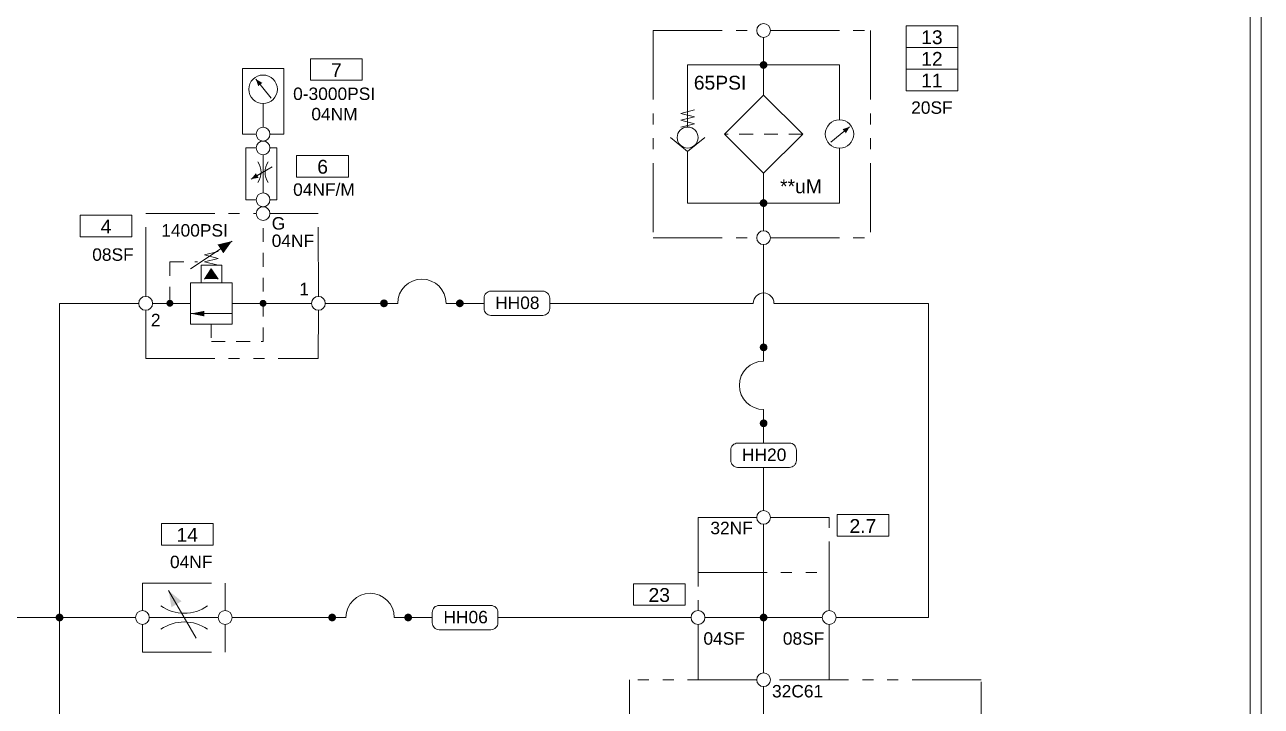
# Paper-space layout 'SHT01' of a CAD drawing. Header units: inches. Extents: x -12.2 to 20.7, y -5.9 to 15.1.
# Drawn here: x 9.47 to 20.67, y 1.79 to 7.95 of the extents above; entities that cross this region are included whole.
import ezdxf

# ---------------------------------------------------------------- set-up
doc = ezdxf.new("R2010")
doc.units = ezdxf.units.IN
doc.header["$MEASUREMENT"] = 0
doc.linetypes.add('HIDDEN2', pattern=[0.1875, 0.125, -0.0625])
doc.linetypes.add('PHANTOM', pattern=[1.15, 0.625, -0.125, 0.075, -0.125, 0.075, -0.125])
doc.layers.get('0').update_dxf_attribs({"lineweight": 18})
for name, color, linetype, lineweight in [('Drain Line', 2, 'HIDDEN2', 18), ('Hyd-Symbol', 7, 'Continuous', 18), ('JMG-BORDER', 4, 'Continuous', 18), ('JMG-TITLEBLOCK', 4, 'Continuous', 18), ('Pilot line', 40, 'HIDDEN2', 18), ('Return Line', 140, 'Continuous', 18), ('Supply Line', 1, 'Continuous', 18), ('Symbol border', 6, 'PHANTOM', 18), ('Text', 255, 'Continuous', 18)]:
    doc.layers.add(name, color=color, linetype=linetype, lineweight=lineweight)
doc.styles.add('Arial', font='ARIAL.TTF', dxfattribs={"height": 0.125})

# ---------------------------------------------------------------- blocks, each defined once
blk = doc.blocks.new('JMG BORDER')
at = {"layer": 'JMG-BORDER', "linetype": 'Continuous', "lineweight": 20}
blk.add_line((32.915, 0), (32.915, 21), dxfattribs=at)
at = {"layer": 'JMG-BORDER', "lineweight": 20}
blk.add_line((32.815, 0.1), (32.815, 20.901), dxfattribs=at)
blk = doc.blocks.new('node')
at = {"const_width": 0.035}
blk.add_lwpolyline([(-0.0175, 0, 1), (0.0175, 0, 1)], format="xyb", close=True, dxfattribs=at)

psp = doc.layouts.new('SHT01')

# ---------------------------------------------------------------- linework, layer by layer
psp.add_line((10.6, 2.589), (11.225, 2.589))
at = {"const_width": 0.035}
for points in [[(16.145, 7.589, 1), (16.18, 7.589, 1)], [(16.145, 6.339, -1), (16.18, 6.339, -1)], [(12.708, 5.432, 1), (12.743, 5.432, 1)], [(13.395, 5.432, 1), (13.43, 5.432, 1)], [(16.163, 5.016, 1), (16.163, 5.051, 1)], [(16.163, 4.329, 1), (16.163, 4.364, 1)], [(12.239, 2.589, 1), (12.274, 2.589, 1)], [(12.927, 2.589, 1), (12.962, 2.589, 1)]]:
    psp.add_lwpolyline(points, format="xyb", close=True, dxfattribs=at)
for centre in [(16.163, 7.901), (11.631, 6.963), (11.631, 6.838), (11.631, 6.369), (11.631, 6.244), (16.163, 6.026), (10.568, 5.432), (12.132, 5.432), (16.163, 3.495), (10.538, 2.589), (11.288, 2.589), (15.569, 2.589), (16.757, 2.589), (16.163, 2.026)]:
    psp.add_circle(centre, 0.0625)
at = {"layer": 'Drain Line', "linetype": 'HIDDEN2'}
for q in [(10.787, 5.432), (11.037, 5.807)]:
    psp.add_line((10.787, 5.807), q, dxfattribs=at)
at = {"layer": 'Hyd-Symbol', "lineweight": 13}
for p, q in [((11.565, 7.461), (11.705, 7.29)), ((15.809, 6.964), (16.163, 7.317)), ((16.517, 6.964), (16.163, 7.317)), ((15.413, 7.151), (15.538, 7.182)), ((15.538, 7.12), (15.413, 7.151)), ((15.413, 7.089), (15.538, 7.12)), ((15.538, 7.057), (15.413, 7.089)), ((15.413, 7.026), (15.538, 7.057)), ((15.809, 6.964), (16.163, 6.61)), ((16.163, 6.61), (16.517, 6.964)), ((16.942, 7.029), (16.772, 6.89)), ((11.523, 6.557), (11.714, 6.667)), ((11.714, 6.667), (11.577, 6.588)), ((11.024, 2.403), (10.776, 2.832))]:
    psp.add_line(p, q, dxfattribs=at)
at = {"layer": 'Hyd-Symbol', "linetype": 'Continuous', "lineweight": 13}
psp.add_line((11.631, 7.026), (11.631, 7.241), dxfattribs=at)
at = {"layer": 'Hyd-Symbol', "linetype": 'HIDDEN2', "lineweight": 13}
psp.add_line((16.517, 6.964), (15.809, 6.964), dxfattribs=at)
at = {"layer": 'Hyd-Symbol'}
for p, q in [((15.319, 6.932), (15.475, 6.807)), ((15.475, 6.807), (15.632, 6.932)), ((11.631, 6.776), (11.631, 6.432)), ((11.35, 5.995), (10.975, 5.745)), ((11.069, 5.776), (11.069, 5.62)), ((11.069, 5.776), (11.256, 5.776)), ((11.1, 5.651), (11.162, 5.745)), ((11.162, 5.745), (11.225, 5.651)), ((11.256, 5.776), (11.256, 5.62)), ((10.975, 5.339), (11.35, 5.339))]:
    psp.add_line(p, q, dxfattribs=at)
at = {"layer": 'Hyd-Symbol', "linetype": 'Continuous'}
for p, q in [((11.1, 5.87), (11.225, 5.901)), ((11.225, 5.839), (11.1, 5.87)), ((11.1, 5.807), (11.225, 5.839)), ((11.225, 5.776), (11.1, 5.807)), ((11.35, 5.619), (10.975, 5.619)), ((10.975, 5.619), (10.975, 5.244)), ((11.35, 5.244), (11.35, 5.619)), ((10.631, 5.432), (10.975, 5.432)), ((11.35, 5.432), (12.069, 5.432)), ((10.975, 5.244), (11.35, 5.244))]:
    psp.add_line(p, q, dxfattribs=at)
at = {"layer": 'Hyd-Symbol', "linetype": 'Continuous', "const_width": 0.0312}
for points in [[(10.787, 5.448, 1), (10.787, 5.417, 1)], [(11.631, 5.448, 1), (11.631, 5.417, 1)]]:
    psp.add_lwpolyline(points, format="xyb", close=True, dxfattribs=at)
at = {"layer": 'Hyd-Symbol', "linetype": 'Continuous', "lineweight": 13}
for centre in [(11.631, 7.369), (16.85, 6.964)]:
    psp.add_circle(centre, 0.129, dxfattribs=at)
at = {"layer": 'Hyd-Symbol'}
psp.add_circle((15.475, 6.932), 0.095, dxfattribs=at)
at = {"layer": 'Hyd-Symbol', "lineweight": 13}
for centre, radius, start, end in [((11.449, 6.619), 0.164, 325.1927, 34.8796), ((11.813, 6.619), 0.164, 145.1204, 214.8073), ((10.917, 2.998), 0.37, 235.1927, 304.8796), ((10.917, 2.179), 0.37, 55.1204, 124.8073)]:
    psp.add_arc(centre, radius, start, end, dxfattribs=at)
for points in [[(11.565, 7.461), (11.624, 7.427), (11.587, 7.397)], [(16.942, 7.029), (16.908, 6.971), (16.878, 7.008)], [(11.523, 6.557), (11.59, 6.568), (11.566, 6.609)], [(10.776, 2.832), (10.801, 2.682), (10.893, 2.736)]]:
    psp.add_solid(points, dxfattribs=at)
at = {"layer": 'Hyd-Symbol'}
for points in [[(11.35, 5.995), (11.271, 5.885), (11.219, 5.964)], [(11.1, 5.651), (11.162, 5.745), (11.1, 5.651), (11.225, 5.651)]]:
    psp.add_solid(points, dxfattribs=at)
at = {"layer": 'Hyd-Symbol', "color": 0, "linetype": 'Continuous'}
psp.add_solid([(10.975, 5.339), (11.1, 5.314), (11.1, 5.364)], dxfattribs=at)
at = {"layer": 'Pilot line'}
for p, q in [((11.631, 5.088), (11.631, 6.182)), ((11.162, 5.244), (11.162, 5.089)), ((11.163, 5.088), (11.631, 5.088))]:
    psp.add_line(p, q, dxfattribs=at)
at = {"layer": 'Return Line', "linetype": 'Continuous', "lineweight": 13}
for p, q in [((10.506, 5.432), (9.788, 5.432)), ((9.788, 5.432), (9.788, 0.62)), ((10.475, 2.589), (9.788, 2.589))]:
    psp.add_line(p, q, dxfattribs=at)
at = {"layer": 'Return Line'}
psp.add_line((9.788, 2.589), (8.866, 2.589), dxfattribs=at)
at = {"layer": 'Supply Line'}
for p, q in [((16.163, 7.317), (16.163, 7.839)), ((15.475, 7.027), (15.475, 7.589)), ((15.475, 7.589), (16.163, 7.589)), ((16.163, 7.589), (16.85, 7.589)), ((16.85, 7.589), (16.85, 7.092)), ((16.85, 6.835), (16.85, 6.339)), ((15.475, 6.807), (15.475, 6.339)), ((16.163, 6.61), (16.163, 6.089)), ((15.475, 6.339), (16.163, 6.339)), ((16.85, 6.339), (16.163, 6.339)), ((16.163, 4.909), (16.163, 5.964)), ((12.85, 5.432), (12.194, 5.432)), ((12.85, 5.432), (12.725, 5.432)), ((13.632, 5.432), (13.288, 5.432)), ((13.288, 5.432), (13.413, 5.432)), ((16.069, 5.432), (14.226, 5.432)), ((16.163, 5.284), (16.163, 5.409)), ((17.656, 5.432), (16.257, 5.432)), ((17.656, 2.589), (17.656, 5.432)), ((16.163, 4.167), (16.163, 4.471)), ((16.163, 4.471), (16.163, 4.346)), ((16.163, 3.557), (16.163, 3.948)), ((16.163, 3.432), (16.163, 2.089)), ((12.382, 2.589), (11.35, 2.589)), ((12.382, 2.589), (12.257, 2.589)), ((13.163, 2.589), (12.819, 2.589)), ((12.819, 2.589), (12.944, 2.589)), ((15.507, 2.589), (13.757, 2.589)), ((15.632, 2.589), (16.694, 2.589)), ((16.819, 2.589), (17.656, 2.589)), ((16.163, 1.37), (16.163, 1.964))]:
    psp.add_line(p, q, dxfattribs=at)
for centre, radius, start, end in [((13.069, 5.432), 0.219, 0, 180), ((16.163, 5.432), 0.0938, 0, 180), ((16.163, 4.69), 0.219, 90, 270), ((12.6, 2.589), 0.219, 0, 180)]:
    psp.add_arc(centre, radius, start, end, dxfattribs=at)
at = {"layer": 'Symbol border'}
for p, q in [((15.163, 7.901), (15.163, 6.026)), ((15.163, 7.901), (16.1, 7.901)), ((16.225, 7.901), (17.132, 7.901)), ((17.132, 7.901), (17.132, 6.026)), ((11.444, 7.557), (11.819, 7.557)), ((11.444, 7.557), (11.444, 6.963)), ((11.819, 7.557), (11.819, 6.963)), ((11.444, 6.963), (11.569, 6.963)), ((11.694, 6.963), (11.819, 6.963)), ((11.569, 6.838), (11.475, 6.838)), ((11.475, 6.838), (11.475, 6.369)), ((11.756, 6.838), (11.694, 6.838)), ((11.756, 6.369), (11.756, 6.838)), ((11.475, 6.369), (11.569, 6.369)), ((11.694, 6.369), (11.756, 6.369)), ((10.568, 5.495), (10.568, 6.244)), ((10.568, 6.244), (11.569, 6.244)), ((11.694, 6.244), (12.131, 6.244)), ((12.132, 5.495), (12.131, 6.244)), ((15.163, 6.026), (16.1, 6.026)), ((16.225, 6.026), (17.132, 6.026)), ((10.568, 5.37), (10.568, 4.932)), ((12.131, 4.932), (12.132, 5.37)), ((10.568, 4.932), (12.131, 4.932)), ((15.569, 3.495), (15.569, 2.651)), ((15.569, 3.495), (16.1, 3.495)), ((16.225, 3.495), (16.757, 3.495)), ((16.757, 2.651), (16.757, 3.495)), ((15.569, 2.995), (16.757, 2.995)), ((10.538, 2.651), (10.538, 2.901)), ((10.538, 2.901), (11.288, 2.901)), ((11.288, 2.901), (11.288, 2.651)), ((10.538, 2.526), (10.538, 2.276)), ((11.288, 2.276), (11.288, 2.526)), ((15.569, 2.526), (15.569, 2.026)), ((16.757, 2.026), (16.757, 2.526)), ((10.538, 2.276), (11.288, 2.276)), ((15.569, 2.245), (15.569, 2.026)), ((14.95, 2.026), (14.944, 0.182)), ((16.1, 2.026), (14.95, 2.026)), ((18.132, 2.026), (16.225, 2.026)), ((18.132, 0.182), (18.132, 2.026))]:
    psp.add_line(p, q, dxfattribs=at)
at = {"layer": 'Text'}
for points in [[(17.453, 7.747), (17.921, 7.747), (17.921, 7.942), (17.453, 7.942)], [(17.453, 7.552), (17.921, 7.552), (17.921, 7.747), (17.453, 7.747)], [(12.529, 7.45), (12.06, 7.45), (12.06, 7.645), (12.529, 7.645)], [(17.453, 7.356), (17.921, 7.356), (17.921, 7.552), (17.453, 7.552)], [(12.404, 6.575), (11.935, 6.575), (11.935, 6.77), (12.404, 6.77)], [(9.974, 6.034), (10.443, 6.034), (10.443, 6.23), (9.974, 6.23)], [(16.828, 3.325), (17.296, 3.325), (17.296, 3.52), (16.828, 3.52)], [(10.71, 3.245), (11.179, 3.245), (11.179, 3.44), (10.71, 3.44)], [(14.984, 2.7), (15.453, 2.7), (15.453, 2.895), (14.984, 2.895)]]:
    psp.add_lwpolyline(points, close=True, dxfattribs=at)
for points in [[(13.694, 5.542, 0.414214), (13.632, 5.479), (13.632, 5.385, 0.414214), (13.694, 5.323), (14.163, 5.323, 0.414214), (14.226, 5.385), (14.226, 5.479, 0.414214), (14.163, 5.542)], [(15.928, 4.167, 0.414214), (15.866, 4.104), (15.866, 4.01, 0.414214), (15.928, 3.948), (16.397, 3.948, 0.414214), (16.46, 4.01), (16.46, 4.104, 0.414214), (16.397, 4.167)], [(13.225, 2.698, 0.414214), (13.163, 2.635), (13.163, 2.542, 0.414214), (13.225, 2.479), (13.694, 2.479, 0.414214), (13.757, 2.542), (13.757, 2.635, 0.414214), (13.694, 2.698)]]:
    psp.add_lwpolyline(points, format="xyb", close=True, dxfattribs=at)

# ---------------------------------------------------------------- block references
for p in [(9.788, 2.589), (16.163, 2.589)]:
    psp.add_blockref('node', p)
at = {"layer": 'JMG-TITLEBLOCK'}
psp.add_blockref('JMG BORDER', (-12.246, -5.873), dxfattribs=at)

# ---------------------------------------------------------------- texts
at = {"layer": 'Text', "style": 'Arial'}
for s, height, p in [('65PSI', 0.125, (15.531, 7.366)), ('0-3000PSI', 0.1125, (11.903, 7.272)), ('04NM', 0.1125, (12.068, 7.088)), ('20SF', 0.1125, (17.499, 7.147)), ('04NF/M', 0.1125, (11.903, 6.405)), ('**uM', 0.125, (16.312, 6.428)), ('G', 0.113, (11.709, 6.099)), ('1400PSI', 0.1125, (10.709, 6.036)), ('04NF', 0.1125, (11.709, 5.942)), ('08SF', 0.1125, (10.084, 5.817)), ('1', 0.113, (11.959, 5.505)), ('2', 0.113, (10.615, 5.224)), ('32NF', 0.1125, (15.681, 3.343)), ('04NF', 0.1125, (10.788, 3.036)), ('04SF', 0.1125, (15.618, 2.343)), ('08SF', 0.1125, (16.337, 2.343)), ('32C61', 0.1125, (16.239, 1.866))]:
    psp.add_text(s, height=height, dxfattribs=at).set_placement(p)
at = {"layer": 'Text', "width": 0.39062, "attachment_point": 5, "style": 'Arial'}
for s, insert, char_height in [('13', (17.687, 7.839), 0.125), ('12', (17.687, 7.644), 0.125), ('7', (12.295, 7.542), 0.125), ('11', (17.687, 7.449), 0.125), ('6', (12.17, 6.667), 0.125), ('4', (10.209, 6.127), 0.125), ('HH08', (13.933, 5.436), 0.1125), ('HH20', (16.168, 4.061), 0.1125), ('2.7', (17.062, 3.417), 0.125), ('14', (10.944, 3.337), 0.125), ('23', (15.218, 2.792), 0.125), ('HH06', (13.465, 2.592), 0.1125)]:
    psp.add_mtext(s, dxfattribs=dict(at, insert=insert, char_height=char_height))

doc.saveas('drawing.dxf')
